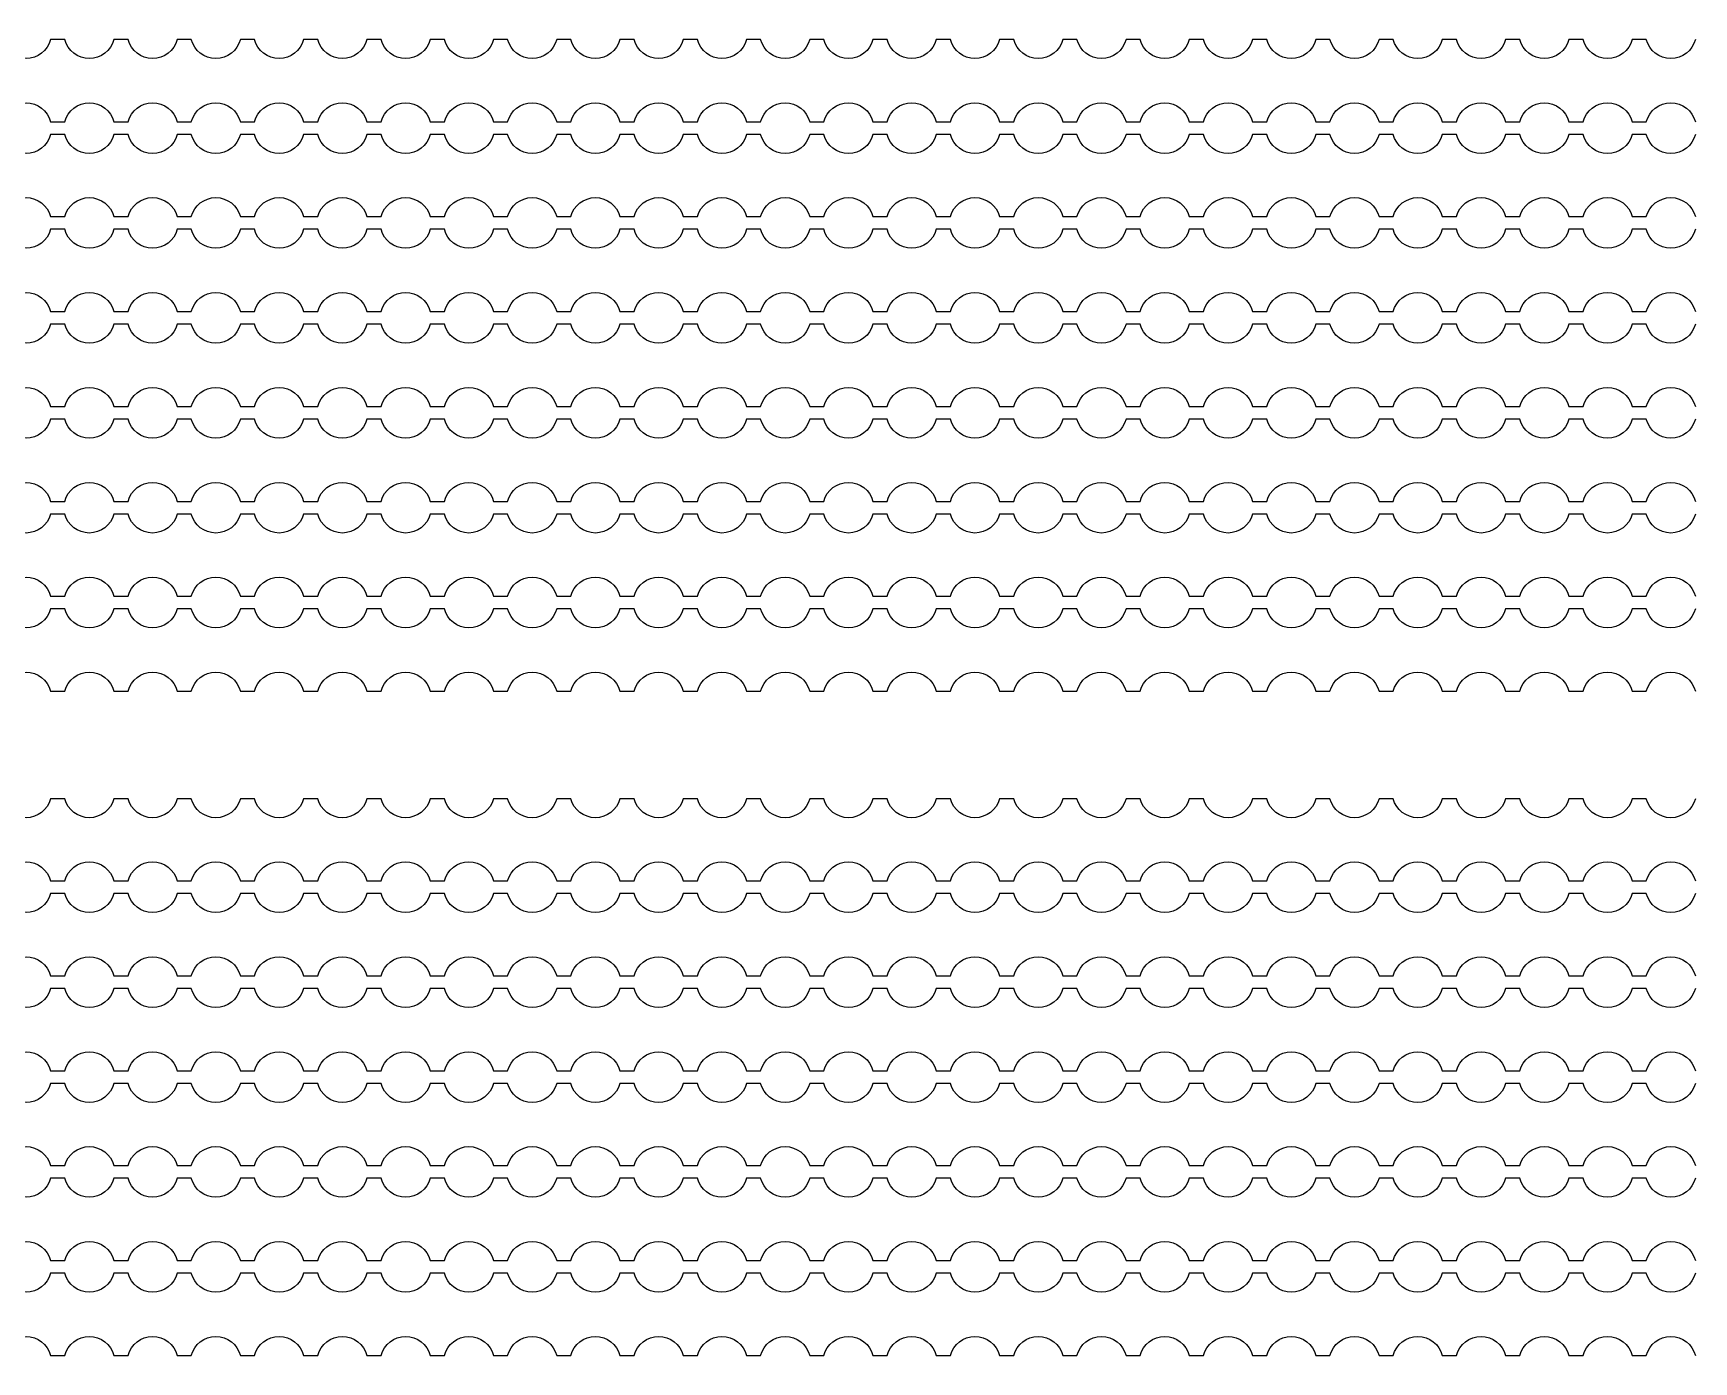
# Model space of a CAD drawing. Extents: x 4056 to 105656, y 4120 to 105720.
# Drawn here: x 68133 to 69445, y 49934 to 50984 of the extents above; entities that cross this region are included whole.
import ezdxf

# ---------------------------------------------------------------- set-up
doc = ezdxf.new("R2010")
doc.units = 13
doc.header["$MEASUREMENT"] = 0
doc.layers.add('Main Layer', color=7, linetype='Continuous', lineweight=0)

msp = doc.modelspace()

# ---------------------------------------------------------------- linework, layer by layer
for points in [[(69446.5, 50978.9, -0.774597), (69407.7, 50978.9), (69396.5, 50978.9, -0.774597), (69357.7, 50978.9), (69346.5, 50978.9, -0.774597), (69307.7, 50978.9), (69296.5, 50978.9, -0.774597), (69257.7, 50978.9), (69246.5, 50978.9, -0.774597), (69207.7, 50978.9), (69196.5, 50978.9, -0.774597), (69157.7, 50978.9), (69146.5, 50978.9, -0.774597), (69107.7, 50978.9), (69096.5, 50978.9, -0.774597), (69057.7, 50978.9), (69046.5, 50978.9, -0.774597), (69007.7, 50978.9), (68996.5, 50978.9, -0.774597), (68957.7, 50978.9), (68946.5, 50978.9, -0.774597), (68907.7, 50978.9), (68896.5, 50978.9, -0.774597), (68857.7, 50978.9), (68846.5, 50978.9, -0.774597), (68807.7, 50978.9), (68796.5, 50978.9, -0.774597), (68757.7, 50978.9), (68746.5, 50978.9, -0.774597), (68707.7, 50978.9), (68696.5, 50978.9, -0.774597), (68657.7, 50978.9), (68646.5, 50978.9, -0.774597), (68607.7, 50978.9), (68596.5, 50978.9, -0.774597), (68557.7, 50978.9), (68546.5, 50978.9, -0.774597), (68507.7, 50978.9), (68496.5, 50978.9, -0.774597), (68457.7, 50978.9), (68446.5, 50978.9, -0.774597), (68407.7, 50978.9), (68396.5, 50978.9, -0.774597), (68357.7, 50978.9), (68346.5, 50978.9, -0.774597), (68307.7, 50978.9), (68296.5, 50978.9, -0.774597), (68257.7, 50978.9), (68246.5, 50978.9, -0.774597), (68207.7, 50978.9), (68196.5, 50978.9, -0.774597), (68157.7, 50978.9), (68146.5, 50978.9, -0.774597), (68107.7, 50978.9)], [(68107.7, 50913.9, -0.774597), (68146.5, 50913.9), (68157.7, 50913.9, -0.774597), (68196.5, 50913.9), (68207.7, 50913.9, -0.774597), (68246.5, 50913.9), (68257.7, 50913.9, -0.774597), (68296.5, 50913.9), (68307.7, 50913.9, -0.774597), (68346.5, 50913.9), (68357.7, 50913.9, -0.774597), (68396.5, 50913.9), (68407.7, 50913.9, -0.774597), (68446.5, 50913.9), (68457.7, 50913.9, -0.774597), (68496.5, 50913.9), (68507.7, 50913.9, -0.774597), (68546.5, 50913.9), (68557.7, 50913.9, -0.774597), (68596.5, 50913.9), (68607.7, 50913.9, -0.774597), (68646.5, 50913.9), (68657.7, 50913.9, -0.774597), (68696.5, 50913.9), (68707.7, 50913.9, -0.774597), (68746.5, 50913.9), (68757.7, 50913.9, -0.774597), (68796.5, 50913.9), (68807.7, 50913.9, -0.774597), (68846.5, 50913.9), (68857.7, 50913.9, -0.774597), (68896.5, 50913.9), (68907.7, 50913.9, -0.774597), (68946.5, 50913.9), (68957.7, 50913.9, -0.774597), (68996.5, 50913.9), (69007.7, 50913.9, -0.774597), (69046.5, 50913.9), (69057.7, 50913.9, -0.774597), (69096.5, 50913.9), (69107.7, 50913.9, -0.774597), (69146.5, 50913.9), (69157.7, 50913.9, -0.774597), (69196.5, 50913.9), (69207.7, 50913.9, -0.774597), (69246.5, 50913.9), (69257.7, 50913.9, -0.774597), (69296.5, 50913.9), (69307.7, 50913.9, -0.774597), (69346.5, 50913.9), (69357.7, 50913.9, -0.774597), (69396.5, 50913.9), (69407.7, 50913.9, -0.774597), (69446.5, 50913.9)], [(69446.5, 50903.9, -0.774597), (69407.7, 50903.9), (69396.5, 50903.9, -0.774597), (69357.7, 50903.9), (69346.5, 50903.9, -0.774597), (69307.7, 50903.9), (69296.5, 50903.9, -0.774597), (69257.7, 50903.9), (69246.5, 50903.9, -0.774597), (69207.7, 50903.9), (69196.5, 50903.9, -0.774597), (69157.7, 50903.9), (69146.5, 50903.9, -0.774597), (69107.7, 50903.9), (69096.5, 50903.9, -0.774597), (69057.7, 50903.9), (69046.5, 50903.9, -0.774597), (69007.7, 50903.9), (68996.5, 50903.9, -0.774597), (68957.7, 50903.9), (68946.5, 50903.9, -0.774597), (68907.7, 50903.9), (68896.5, 50903.9, -0.774597), (68857.7, 50903.9), (68846.5, 50903.9, -0.774597), (68807.7, 50903.9), (68796.5, 50903.9, -0.774597), (68757.7, 50903.9), (68746.5, 50903.9, -0.774597), (68707.7, 50903.9), (68696.5, 50903.9, -0.774597), (68657.7, 50903.9), (68646.5, 50903.9, -0.774597), (68607.7, 50903.9), (68596.5, 50903.9, -0.774597), (68557.7, 50903.9), (68546.5, 50903.9, -0.774597), (68507.7, 50903.9), (68496.5, 50903.9, -0.774597), (68457.7, 50903.9), (68446.5, 50903.9, -0.774597), (68407.7, 50903.9), (68396.5, 50903.9, -0.774597), (68357.7, 50903.9), (68346.5, 50903.9, -0.774597), (68307.7, 50903.9), (68296.5, 50903.9, -0.774597), (68257.7, 50903.9), (68246.5, 50903.9, -0.774597), (68207.7, 50903.9), (68196.5, 50903.9, -0.774597), (68157.7, 50903.9), (68146.5, 50903.9, -0.774597), (68107.7, 50903.9)], [(68107.7, 50838.9, -0.774597), (68146.5, 50838.9), (68157.7, 50838.9, -0.774597), (68196.5, 50838.9), (68207.7, 50838.9, -0.774597), (68246.5, 50838.9), (68257.7, 50838.9, -0.774597), (68296.5, 50838.9), (68307.7, 50838.9, -0.774597), (68346.5, 50838.9), (68357.7, 50838.9, -0.774597), (68396.5, 50838.9), (68407.7, 50838.9, -0.774597), (68446.5, 50838.9), (68457.7, 50838.9, -0.774597), (68496.5, 50838.9), (68507.7, 50838.9, -0.774597), (68546.5, 50838.9), (68557.7, 50838.9, -0.774597), (68596.5, 50838.9), (68607.7, 50838.9, -0.774597), (68646.5, 50838.9), (68657.7, 50838.9, -0.774597), (68696.5, 50838.9), (68707.7, 50838.9, -0.774597), (68746.5, 50838.9), (68757.7, 50838.9, -0.774597), (68796.5, 50838.9), (68807.7, 50838.9, -0.774597), (68846.5, 50838.9), (68857.7, 50838.9, -0.774597), (68896.5, 50838.9), (68907.7, 50838.9, -0.774597), (68946.5, 50838.9), (68957.7, 50838.9, -0.774597), (68996.5, 50838.9), (69007.7, 50838.9, -0.774597), (69046.5, 50838.9), (69057.7, 50838.9, -0.774597), (69096.5, 50838.9), (69107.7, 50838.9, -0.774597), (69146.5, 50838.9), (69157.7, 50838.9, -0.774597), (69196.5, 50838.9), (69207.7, 50838.9, -0.774597), (69246.5, 50838.9), (69257.7, 50838.9, -0.774597), (69296.5, 50838.9), (69307.7, 50838.9, -0.774597), (69346.5, 50838.9), (69357.7, 50838.9, -0.774597), (69396.5, 50838.9), (69407.7, 50838.9, -0.774597), (69446.5, 50838.9)], [(69446.5, 50828.9, -0.774597), (69407.7, 50828.9), (69396.5, 50828.9, -0.774597), (69357.7, 50828.9), (69346.5, 50828.9, -0.774597), (69307.7, 50828.9), (69296.5, 50828.9, -0.774597), (69257.7, 50828.9), (69246.5, 50828.9, -0.774597), (69207.7, 50828.9), (69196.5, 50828.9, -0.774597), (69157.7, 50828.9), (69146.5, 50828.9, -0.774597), (69107.7, 50828.9), (69096.5, 50828.9, -0.774597), (69057.7, 50828.9), (69046.5, 50828.9, -0.774597), (69007.7, 50828.9), (68996.5, 50828.9, -0.774597), (68957.7, 50828.9), (68946.5, 50828.9, -0.774597), (68907.7, 50828.9), (68896.5, 50828.9, -0.774597), (68857.7, 50828.9), (68846.5, 50828.9, -0.774597), (68807.7, 50828.9), (68796.5, 50828.9, -0.774597), (68757.7, 50828.9), (68746.5, 50828.9, -0.774597), (68707.7, 50828.9), (68696.5, 50828.9, -0.774597), (68657.7, 50828.9), (68646.5, 50828.9, -0.774597), (68607.7, 50828.9), (68596.5, 50828.9, -0.774597), (68557.7, 50828.9), (68546.5, 50828.9, -0.774597), (68507.7, 50828.9), (68496.5, 50828.9, -0.774597), (68457.7, 50828.9), (68446.5, 50828.9, -0.774597), (68407.7, 50828.9), (68396.5, 50828.9, -0.774597), (68357.7, 50828.9), (68346.5, 50828.9, -0.774597), (68307.7, 50828.9), (68296.5, 50828.9, -0.774597), (68257.7, 50828.9), (68246.5, 50828.9, -0.774597), (68207.7, 50828.9), (68196.5, 50828.9, -0.774597), (68157.7, 50828.9), (68146.5, 50828.9, -0.774597), (68107.7, 50828.9)], [(68107.7, 50763.9, -0.774597), (68146.5, 50763.9), (68157.7, 50763.9, -0.774597), (68196.5, 50763.9), (68207.7, 50763.9, -0.774597), (68246.5, 50763.9), (68257.7, 50763.9, -0.774597), (68296.5, 50763.9), (68307.7, 50763.9, -0.774597), (68346.5, 50763.9), (68357.7, 50763.9, -0.774597), (68396.5, 50763.9), (68407.7, 50763.9, -0.774597), (68446.5, 50763.9), (68457.7, 50763.9, -0.774597), (68496.5, 50763.9), (68507.7, 50763.9, -0.774597), (68546.5, 50763.9), (68557.7, 50763.9, -0.774597), (68596.5, 50763.9), (68607.7, 50763.9, -0.774597), (68646.5, 50763.9), (68657.7, 50763.9, -0.774597), (68696.5, 50763.9), (68707.7, 50763.9, -0.774597), (68746.5, 50763.9), (68757.7, 50763.9, -0.774597), (68796.5, 50763.9), (68807.7, 50763.9, -0.774597), (68846.5, 50763.9), (68857.7, 50763.9, -0.774597), (68896.5, 50763.9), (68907.7, 50763.9, -0.774597), (68946.5, 50763.9), (68957.7, 50763.9, -0.774597), (68996.5, 50763.9), (69007.7, 50763.9, -0.774597), (69046.5, 50763.9), (69057.7, 50763.9, -0.774597), (69096.5, 50763.9), (69107.7, 50763.9, -0.774597), (69146.5, 50763.9), (69157.7, 50763.9, -0.774597), (69196.5, 50763.9), (69207.7, 50763.9, -0.774597), (69246.5, 50763.9), (69257.7, 50763.9, -0.774597), (69296.5, 50763.9), (69307.7, 50763.9, -0.774597), (69346.5, 50763.9), (69357.7, 50763.9, -0.774597), (69396.5, 50763.9), (69407.7, 50763.9, -0.774597), (69446.5, 50763.9)], [(69446.5, 50753.9, -0.774597), (69407.7, 50753.9), (69396.5, 50753.9, -0.774597), (69357.7, 50753.9), (69346.5, 50753.9, -0.774597), (69307.7, 50753.9), (69296.5, 50753.9, -0.774597), (69257.7, 50753.9), (69246.5, 50753.9, -0.774597), (69207.7, 50753.9), (69196.5, 50753.9, -0.774597), (69157.7, 50753.9), (69146.5, 50753.9, -0.774597), (69107.7, 50753.9), (69096.5, 50753.9, -0.774597), (69057.7, 50753.9), (69046.5, 50753.9, -0.774597), (69007.7, 50753.9), (68996.5, 50753.9, -0.774597), (68957.7, 50753.9), (68946.5, 50753.9, -0.774597), (68907.7, 50753.9), (68896.5, 50753.9, -0.774597), (68857.7, 50753.9), (68846.5, 50753.9, -0.774597), (68807.7, 50753.9), (68796.5, 50753.9, -0.774597), (68757.7, 50753.9), (68746.5, 50753.9, -0.774597), (68707.7, 50753.9), (68696.5, 50753.9, -0.774597), (68657.7, 50753.9), (68646.5, 50753.9, -0.774597), (68607.7, 50753.9), (68596.5, 50753.9, -0.774597), (68557.7, 50753.9), (68546.5, 50753.9, -0.774597), (68507.7, 50753.9), (68496.5, 50753.9, -0.774597), (68457.7, 50753.9), (68446.5, 50753.9, -0.774597), (68407.7, 50753.9), (68396.5, 50753.9, -0.774597), (68357.7, 50753.9), (68346.5, 50753.9, -0.774597), (68307.7, 50753.9), (68296.5, 50753.9, -0.774597), (68257.7, 50753.9), (68246.5, 50753.9, -0.774597), (68207.7, 50753.9), (68196.5, 50753.9, -0.774597), (68157.7, 50753.9), (68146.5, 50753.9, -0.774597), (68107.7, 50753.9)], [(68107.7, 50688.9, -0.774597), (68146.5, 50688.9), (68157.7, 50688.9, -0.774597), (68196.5, 50688.9), (68207.7, 50688.9, -0.774597), (68246.5, 50688.9), (68257.7, 50688.9, -0.774597), (68296.5, 50688.9), (68307.7, 50688.9, -0.774597), (68346.5, 50688.9), (68357.7, 50688.9, -0.774597), (68396.5, 50688.9), (68407.7, 50688.9, -0.774597), (68446.5, 50688.9), (68457.7, 50688.9, -0.774597), (68496.5, 50688.9), (68507.7, 50688.9, -0.774597), (68546.5, 50688.9), (68557.7, 50688.9, -0.774597), (68596.5, 50688.9), (68607.7, 50688.9, -0.774597), (68646.5, 50688.9), (68657.7, 50688.9, -0.774597), (68696.5, 50688.9), (68707.7, 50688.9, -0.774597), (68746.5, 50688.9), (68757.7, 50688.9, -0.774597), (68796.5, 50688.9), (68807.7, 50688.9, -0.774597), (68846.5, 50688.9), (68857.7, 50688.9, -0.774597), (68896.5, 50688.9), (68907.7, 50688.9, -0.774597), (68946.5, 50688.9), (68957.7, 50688.9, -0.774597), (68996.5, 50688.9), (69007.7, 50688.9, -0.774597), (69046.5, 50688.9), (69057.7, 50688.9, -0.774597), (69096.5, 50688.9), (69107.7, 50688.9, -0.774597), (69146.5, 50688.9), (69157.7, 50688.9, -0.774597), (69196.5, 50688.9), (69207.7, 50688.9, -0.774597), (69246.5, 50688.9), (69257.7, 50688.9, -0.774597), (69296.5, 50688.9), (69307.7, 50688.9, -0.774597), (69346.5, 50688.9), (69357.7, 50688.9, -0.774597), (69396.5, 50688.9), (69407.7, 50688.9, -0.774597), (69446.5, 50688.9)], [(69446.5, 50678.9, -0.774597), (69407.7, 50678.9), (69396.5, 50678.9, -0.774597), (69357.7, 50678.9), (69346.5, 50678.9, -0.774597), (69307.7, 50678.9), (69296.5, 50678.9, -0.774597), (69257.7, 50678.9), (69246.5, 50678.9, -0.774597), (69207.7, 50678.9), (69196.5, 50678.9, -0.774597), (69157.7, 50678.9), (69146.5, 50678.9, -0.774597), (69107.7, 50678.9), (69096.5, 50678.9, -0.774597), (69057.7, 50678.9), (69046.5, 50678.9, -0.774597), (69007.7, 50678.9), (68996.5, 50678.9, -0.774597), (68957.7, 50678.9), (68946.5, 50678.9, -0.774597), (68907.7, 50678.9), (68896.5, 50678.9, -0.774597), (68857.7, 50678.9), (68846.5, 50678.9, -0.774597), (68807.7, 50678.9), (68796.5, 50678.9, -0.774597), (68757.7, 50678.9), (68746.5, 50678.9, -0.774597), (68707.7, 50678.9), (68696.5, 50678.9, -0.774597), (68657.7, 50678.9), (68646.5, 50678.9, -0.774597), (68607.7, 50678.9), (68596.5, 50678.9, -0.774597), (68557.7, 50678.9), (68546.5, 50678.9, -0.774597), (68507.7, 50678.9), (68496.5, 50678.9, -0.774597), (68457.7, 50678.9), (68446.5, 50678.9, -0.774597), (68407.7, 50678.9), (68396.5, 50678.9, -0.774597), (68357.7, 50678.9), (68346.5, 50678.9, -0.774597), (68307.7, 50678.9), (68296.5, 50678.9, -0.774597), (68257.7, 50678.9), (68246.5, 50678.9, -0.774597), (68207.7, 50678.9), (68196.5, 50678.9, -0.774597), (68157.7, 50678.9), (68146.5, 50678.9, -0.774597), (68107.7, 50678.9)], [(68107.7, 50613.9, -0.774597), (68146.5, 50613.9), (68157.7, 50613.9, -0.774597), (68196.5, 50613.9), (68207.7, 50613.9, -0.774597), (68246.5, 50613.9), (68257.7, 50613.9, -0.774597), (68296.5, 50613.9), (68307.7, 50613.9, -0.774597), (68346.5, 50613.9), (68357.7, 50613.9, -0.774597), (68396.5, 50613.9), (68407.7, 50613.9, -0.774597), (68446.5, 50613.9), (68457.7, 50613.9, -0.774597), (68496.5, 50613.9), (68507.7, 50613.9, -0.774597), (68546.5, 50613.9), (68557.7, 50613.9, -0.774597), (68596.5, 50613.9), (68607.7, 50613.9, -0.774597), (68646.5, 50613.9), (68657.7, 50613.9, -0.774597), (68696.5, 50613.9), (68707.7, 50613.9, -0.774597), (68746.5, 50613.9), (68757.7, 50613.9, -0.774597), (68796.5, 50613.9), (68807.7, 50613.9, -0.774597), (68846.5, 50613.9), (68857.7, 50613.9, -0.774597), (68896.5, 50613.9), (68907.7, 50613.9, -0.774597), (68946.5, 50613.9), (68957.7, 50613.9, -0.774597), (68996.5, 50613.9), (69007.7, 50613.9, -0.774597), (69046.5, 50613.9), (69057.7, 50613.9, -0.774597), (69096.5, 50613.9), (69107.7, 50613.9, -0.774597), (69146.5, 50613.9), (69157.7, 50613.9, -0.774597), (69196.5, 50613.9), (69207.7, 50613.9, -0.774597), (69246.5, 50613.9), (69257.7, 50613.9, -0.774597), (69296.5, 50613.9), (69307.7, 50613.9, -0.774597), (69346.5, 50613.9), (69357.7, 50613.9, -0.774597), (69396.5, 50613.9), (69407.7, 50613.9, -0.774597), (69446.5, 50613.9)], [(69446.5, 50603.9, -0.774597), (69407.7, 50603.9), (69396.5, 50603.9, -0.774597), (69357.7, 50603.9), (69346.5, 50603.9, -0.774597), (69307.7, 50603.9), (69296.5, 50603.9, -0.774597), (69257.7, 50603.9), (69246.5, 50603.9, -0.774597), (69207.7, 50603.9), (69196.5, 50603.9, -0.774597), (69157.7, 50603.9), (69146.5, 50603.9, -0.774597), (69107.7, 50603.9), (69096.5, 50603.9, -0.774597), (69057.7, 50603.9), (69046.5, 50603.9, -0.774597), (69007.7, 50603.9), (68996.5, 50603.9, -0.774597), (68957.7, 50603.9), (68946.5, 50603.9, -0.774597), (68907.7, 50603.9), (68896.5, 50603.9, -0.774597), (68857.7, 50603.9), (68846.5, 50603.9, -0.774597), (68807.7, 50603.9), (68796.5, 50603.9, -0.774597), (68757.7, 50603.9), (68746.5, 50603.9, -0.774597), (68707.7, 50603.9), (68696.5, 50603.9, -0.774597), (68657.7, 50603.9), (68646.5, 50603.9, -0.774597), (68607.7, 50603.9), (68596.5, 50603.9, -0.774597), (68557.7, 50603.9), (68546.5, 50603.9, -0.774597), (68507.7, 50603.9), (68496.5, 50603.9, -0.774597), (68457.7, 50603.9), (68446.5, 50603.9, -0.774597), (68407.7, 50603.9), (68396.5, 50603.9, -0.774597), (68357.7, 50603.9), (68346.5, 50603.9, -0.774597), (68307.7, 50603.9), (68296.5, 50603.9, -0.774597), (68257.7, 50603.9), (68246.5, 50603.9, -0.774597), (68207.7, 50603.9), (68196.5, 50603.9, -0.774597), (68157.7, 50603.9), (68146.5, 50603.9, -0.774597), (68107.7, 50603.9)], [(68107.7, 50538.9, -0.774597), (68146.5, 50538.9), (68157.7, 50538.9, -0.774597), (68196.5, 50538.9), (68207.7, 50538.9, -0.774597), (68246.5, 50538.9), (68257.7, 50538.9, -0.774597), (68296.5, 50538.9), (68307.7, 50538.9, -0.774597), (68346.5, 50538.9), (68357.7, 50538.9, -0.774597), (68396.5, 50538.9), (68407.7, 50538.9, -0.774597), (68446.5, 50538.9), (68457.7, 50538.9, -0.774597), (68496.5, 50538.9), (68507.7, 50538.9, -0.774597), (68546.5, 50538.9), (68557.7, 50538.9, -0.774597), (68596.5, 50538.9), (68607.7, 50538.9, -0.774597), (68646.5, 50538.9), (68657.7, 50538.9, -0.774597), (68696.5, 50538.9), (68707.7, 50538.9, -0.774597), (68746.5, 50538.9), (68757.7, 50538.9, -0.774597), (68796.5, 50538.9), (68807.7, 50538.9, -0.774597), (68846.5, 50538.9), (68857.7, 50538.9, -0.774597), (68896.5, 50538.9), (68907.7, 50538.9, -0.774597), (68946.5, 50538.9), (68957.7, 50538.9, -0.774597), (68996.5, 50538.9), (69007.7, 50538.9, -0.774597), (69046.5, 50538.9), (69057.7, 50538.9, -0.774597), (69096.5, 50538.9), (69107.7, 50538.9, -0.774597), (69146.5, 50538.9), (69157.7, 50538.9, -0.774597), (69196.5, 50538.9), (69207.7, 50538.9, -0.774597), (69246.5, 50538.9), (69257.7, 50538.9, -0.774597), (69296.5, 50538.9), (69307.7, 50538.9, -0.774597), (69346.5, 50538.9), (69357.7, 50538.9, -0.774597), (69396.5, 50538.9), (69407.7, 50538.9, -0.774597), (69446.5, 50538.9)], [(69446.5, 50528.9, -0.774597), (69407.7, 50528.9), (69396.5, 50528.9, -0.774597), (69357.7, 50528.9), (69346.5, 50528.9, -0.774597), (69307.7, 50528.9), (69296.5, 50528.9, -0.774597), (69257.7, 50528.9), (69246.5, 50528.9, -0.774597), (69207.7, 50528.9), (69196.5, 50528.9, -0.774597), (69157.7, 50528.9), (69146.5, 50528.9, -0.774597), (69107.7, 50528.9), (69096.5, 50528.9, -0.774597), (69057.7, 50528.9), (69046.5, 50528.9, -0.774597), (69007.7, 50528.9), (68996.5, 50528.9, -0.774597), (68957.7, 50528.9), (68946.5, 50528.9, -0.774597), (68907.7, 50528.9), (68896.5, 50528.9, -0.774597), (68857.7, 50528.9), (68846.5, 50528.9, -0.774597), (68807.7, 50528.9), (68796.5, 50528.9, -0.774597), (68757.7, 50528.9), (68746.5, 50528.9, -0.774597), (68707.7, 50528.9), (68696.5, 50528.9, -0.774597), (68657.7, 50528.9), (68646.5, 50528.9, -0.774597), (68607.7, 50528.9), (68596.5, 50528.9, -0.774597), (68557.7, 50528.9), (68546.5, 50528.9, -0.774597), (68507.7, 50528.9), (68496.5, 50528.9, -0.774597), (68457.7, 50528.9), (68446.5, 50528.9, -0.774597), (68407.7, 50528.9), (68396.5, 50528.9, -0.774597), (68357.7, 50528.9), (68346.5, 50528.9, -0.774597), (68307.7, 50528.9), (68296.5, 50528.9, -0.774597), (68257.7, 50528.9), (68246.5, 50528.9, -0.774597), (68207.7, 50528.9), (68196.5, 50528.9, -0.774597), (68157.7, 50528.9), (68146.5, 50528.9, -0.774597), (68107.7, 50528.9)], [(68107.7, 50463.9, -0.774597), (68146.5, 50463.9), (68157.7, 50463.9, -0.774597), (68196.5, 50463.9), (68207.7, 50463.9, -0.774597), (68246.5, 50463.9), (68257.7, 50463.9, -0.774597), (68296.5, 50463.9), (68307.7, 50463.9, -0.774597), (68346.5, 50463.9), (68357.7, 50463.9, -0.774597), (68396.5, 50463.9), (68407.7, 50463.9, -0.774597), (68446.5, 50463.9), (68457.7, 50463.9, -0.774597), (68496.5, 50463.9), (68507.7, 50463.9, -0.774597), (68546.5, 50463.9), (68557.7, 50463.9, -0.774597), (68596.5, 50463.9), (68607.7, 50463.9, -0.774597), (68646.5, 50463.9), (68657.7, 50463.9, -0.774597), (68696.5, 50463.9), (68707.7, 50463.9, -0.774597), (68746.5, 50463.9), (68757.7, 50463.9, -0.774597), (68796.5, 50463.9), (68807.7, 50463.9, -0.774597), (68846.5, 50463.9), (68857.7, 50463.9, -0.774597), (68896.5, 50463.9), (68907.7, 50463.9, -0.774597), (68946.5, 50463.9), (68957.7, 50463.9, -0.774597), (68996.5, 50463.9), (69007.7, 50463.9, -0.774597), (69046.5, 50463.9), (69057.7, 50463.9, -0.774597), (69096.5, 50463.9), (69107.7, 50463.9, -0.774597), (69146.5, 50463.9), (69157.7, 50463.9, -0.774597), (69196.5, 50463.9), (69207.7, 50463.9, -0.774597), (69246.5, 50463.9), (69257.7, 50463.9, -0.774597), (69296.5, 50463.9), (69307.7, 50463.9, -0.774597), (69346.5, 50463.9), (69357.7, 50463.9, -0.774597), (69396.5, 50463.9), (69407.7, 50463.9, -0.774597), (69446.5, 50463.9)], [(69446.5, 50378.9, -0.774597), (69407.7, 50378.9), (69396.5, 50378.9, -0.774597), (69357.7, 50378.9), (69346.5, 50378.9, -0.774597), (69307.7, 50378.9), (69296.5, 50378.9, -0.774597), (69257.7, 50378.9), (69246.5, 50378.9, -0.774597), (69207.7, 50378.9), (69196.5, 50378.9, -0.774597), (69157.7, 50378.9), (69146.5, 50378.9, -0.774597), (69107.7, 50378.9), (69096.5, 50378.9, -0.774597), (69057.7, 50378.9), (69046.5, 50378.9, -0.774597), (69007.7, 50378.9), (68996.5, 50378.9, -0.774597), (68957.7, 50378.9), (68946.5, 50378.9, -0.774597), (68907.7, 50378.9), (68896.5, 50378.9, -0.774597), (68857.7, 50378.9), (68846.5, 50378.9, -0.774597), (68807.7, 50378.9), (68796.5, 50378.9, -0.774597), (68757.7, 50378.9), (68746.5, 50378.9, -0.774597), (68707.7, 50378.9), (68696.5, 50378.9, -0.774597), (68657.7, 50378.9), (68646.5, 50378.9, -0.774597), (68607.7, 50378.9), (68596.5, 50378.9, -0.774597), (68557.7, 50378.9), (68546.5, 50378.9, -0.774597), (68507.7, 50378.9), (68496.5, 50378.9, -0.774597), (68457.7, 50378.9), (68446.5, 50378.9, -0.774597), (68407.7, 50378.9), (68396.5, 50378.9, -0.774597), (68357.7, 50378.9), (68346.5, 50378.9, -0.774597), (68307.7, 50378.9), (68296.5, 50378.9, -0.774597), (68257.7, 50378.9), (68246.5, 50378.9, -0.774597), (68207.7, 50378.9), (68196.5, 50378.9, -0.774597), (68157.7, 50378.9), (68146.5, 50378.9, -0.774597), (68107.7, 50378.9)], [(68107.7, 50313.9, -0.774597), (68146.5, 50313.9), (68157.7, 50313.9, -0.774597), (68196.5, 50313.9), (68207.7, 50313.9, -0.774597), (68246.5, 50313.9), (68257.7, 50313.9, -0.774597), (68296.5, 50313.9), (68307.7, 50313.9, -0.774597), (68346.5, 50313.9), (68357.7, 50313.9, -0.774597), (68396.5, 50313.9), (68407.7, 50313.9, -0.774597), (68446.5, 50313.9), (68457.7, 50313.9, -0.774597), (68496.5, 50313.9), (68507.7, 50313.9, -0.774597), (68546.5, 50313.9), (68557.7, 50313.9, -0.774597), (68596.5, 50313.9), (68607.7, 50313.9, -0.774597), (68646.5, 50313.9), (68657.7, 50313.9, -0.774597), (68696.5, 50313.9), (68707.7, 50313.9, -0.774597), (68746.5, 50313.9), (68757.7, 50313.9, -0.774597), (68796.5, 50313.9), (68807.7, 50313.9, -0.774597), (68846.5, 50313.9), (68857.7, 50313.9, -0.774597), (68896.5, 50313.9), (68907.7, 50313.9, -0.774597), (68946.5, 50313.9), (68957.7, 50313.9, -0.774597), (68996.5, 50313.9), (69007.7, 50313.9, -0.774597), (69046.5, 50313.9), (69057.7, 50313.9, -0.774597), (69096.5, 50313.9), (69107.7, 50313.9, -0.774597), (69146.5, 50313.9), (69157.7, 50313.9, -0.774597), (69196.5, 50313.9), (69207.7, 50313.9, -0.774597), (69246.5, 50313.9), (69257.7, 50313.9, -0.774597), (69296.5, 50313.9), (69307.7, 50313.9, -0.774597), (69346.5, 50313.9), (69357.7, 50313.9, -0.774597), (69396.5, 50313.9), (69407.7, 50313.9, -0.774597), (69446.5, 50313.9)], [(69446.5, 50303.9, -0.774597), (69407.7, 50303.9), (69396.5, 50303.9, -0.774597), (69357.7, 50303.9), (69346.5, 50303.9, -0.774597), (69307.7, 50303.9), (69296.5, 50303.9, -0.774597), (69257.7, 50303.9), (69246.5, 50303.9, -0.774597), (69207.7, 50303.9), (69196.5, 50303.9, -0.774597), (69157.7, 50303.9), (69146.5, 50303.9, -0.774597), (69107.7, 50303.9), (69096.5, 50303.9, -0.774597), (69057.7, 50303.9), (69046.5, 50303.9, -0.774597), (69007.7, 50303.9), (68996.5, 50303.9, -0.774597), (68957.7, 50303.9), (68946.5, 50303.9, -0.774597), (68907.7, 50303.9), (68896.5, 50303.9, -0.774597), (68857.7, 50303.9), (68846.5, 50303.9, -0.774597), (68807.7, 50303.9), (68796.5, 50303.9, -0.774597), (68757.7, 50303.9), (68746.5, 50303.9, -0.774597), (68707.7, 50303.9), (68696.5, 50303.9, -0.774597), (68657.7, 50303.9), (68646.5, 50303.9, -0.774597), (68607.7, 50303.9), (68596.5, 50303.9, -0.774597), (68557.7, 50303.9), (68546.5, 50303.9, -0.774597), (68507.7, 50303.9), (68496.5, 50303.9, -0.774597), (68457.7, 50303.9), (68446.5, 50303.9, -0.774597), (68407.7, 50303.9), (68396.5, 50303.9, -0.774597), (68357.7, 50303.9), (68346.5, 50303.9, -0.774597), (68307.7, 50303.9), (68296.5, 50303.9, -0.774597), (68257.7, 50303.9), (68246.5, 50303.9, -0.774597), (68207.7, 50303.9), (68196.5, 50303.9, -0.774597), (68157.7, 50303.9), (68146.5, 50303.9, -0.774597), (68107.7, 50303.9)], [(68107.7, 50238.9, -0.774597), (68146.5, 50238.9), (68157.7, 50238.9, -0.774597), (68196.5, 50238.9), (68207.7, 50238.9, -0.774597), (68246.5, 50238.9), (68257.7, 50238.9, -0.774597), (68296.5, 50238.9), (68307.7, 50238.9, -0.774597), (68346.5, 50238.9), (68357.7, 50238.9, -0.774597), (68396.5, 50238.9), (68407.7, 50238.9, -0.774597), (68446.5, 50238.9), (68457.7, 50238.9, -0.774597), (68496.5, 50238.9), (68507.7, 50238.9, -0.774597), (68546.5, 50238.9), (68557.7, 50238.9, -0.774597), (68596.5, 50238.9), (68607.7, 50238.9, -0.774597), (68646.5, 50238.9), (68657.7, 50238.9, -0.774597), (68696.5, 50238.9), (68707.7, 50238.9, -0.774597), (68746.5, 50238.9), (68757.7, 50238.9, -0.774597), (68796.5, 50238.9), (68807.7, 50238.9, -0.774597), (68846.5, 50238.9), (68857.7, 50238.9, -0.774597), (68896.5, 50238.9), (68907.7, 50238.9, -0.774597), (68946.5, 50238.9), (68957.7, 50238.9, -0.774597), (68996.5, 50238.9), (69007.7, 50238.9, -0.774597), (69046.5, 50238.9), (69057.7, 50238.9, -0.774597), (69096.5, 50238.9), (69107.7, 50238.9, -0.774597), (69146.5, 50238.9), (69157.7, 50238.9, -0.774597), (69196.5, 50238.9), (69207.7, 50238.9, -0.774597), (69246.5, 50238.9), (69257.7, 50238.9, -0.774597), (69296.5, 50238.9), (69307.7, 50238.9, -0.774597), (69346.5, 50238.9), (69357.7, 50238.9, -0.774597), (69396.5, 50238.9), (69407.7, 50238.9, -0.774597), (69446.5, 50238.9)], [(69446.5, 50228.9, -0.774597), (69407.7, 50228.9), (69396.5, 50228.9, -0.774597), (69357.7, 50228.9), (69346.5, 50228.9, -0.774597), (69307.7, 50228.9), (69296.5, 50228.9, -0.774597), (69257.7, 50228.9), (69246.5, 50228.9, -0.774597), (69207.7, 50228.9), (69196.5, 50228.9, -0.774597), (69157.7, 50228.9), (69146.5, 50228.9, -0.774597), (69107.7, 50228.9), (69096.5, 50228.9, -0.774597), (69057.7, 50228.9), (69046.5, 50228.9, -0.774597), (69007.7, 50228.9), (68996.5, 50228.9, -0.774597), (68957.7, 50228.9), (68946.5, 50228.9, -0.774597), (68907.7, 50228.9), (68896.5, 50228.9, -0.774597), (68857.7, 50228.9), (68846.5, 50228.9, -0.774597), (68807.7, 50228.9), (68796.5, 50228.9, -0.774597), (68757.7, 50228.9), (68746.5, 50228.9, -0.774597), (68707.7, 50228.9), (68696.5, 50228.9, -0.774597), (68657.7, 50228.9), (68646.5, 50228.9, -0.774597), (68607.7, 50228.9), (68596.5, 50228.9, -0.774597), (68557.7, 50228.9), (68546.5, 50228.9, -0.774597), (68507.7, 50228.9), (68496.5, 50228.9, -0.774597), (68457.7, 50228.9), (68446.5, 50228.9, -0.774597), (68407.7, 50228.9), (68396.5, 50228.9, -0.774597), (68357.7, 50228.9), (68346.5, 50228.9, -0.774597), (68307.7, 50228.9), (68296.5, 50228.9, -0.774597), (68257.7, 50228.9), (68246.5, 50228.9, -0.774597), (68207.7, 50228.9), (68196.5, 50228.9, -0.774597), (68157.7, 50228.9), (68146.5, 50228.9, -0.774597), (68107.7, 50228.9)], [(68107.7, 50163.9, -0.774597), (68146.5, 50163.9), (68157.7, 50163.9, -0.774597), (68196.5, 50163.9), (68207.7, 50163.9, -0.774597), (68246.5, 50163.9), (68257.7, 50163.9, -0.774597), (68296.5, 50163.9), (68307.7, 50163.9, -0.774597), (68346.5, 50163.9), (68357.7, 50163.9, -0.774597), (68396.5, 50163.9), (68407.7, 50163.9, -0.774597), (68446.5, 50163.9), (68457.7, 50163.9, -0.774597), (68496.5, 50163.9), (68507.7, 50163.9, -0.774597), (68546.5, 50163.9), (68557.7, 50163.9, -0.774597), (68596.5, 50163.9), (68607.7, 50163.9, -0.774597), (68646.5, 50163.9), (68657.7, 50163.9, -0.774597), (68696.5, 50163.9), (68707.7, 50163.9, -0.774597), (68746.5, 50163.9), (68757.7, 50163.9, -0.774597), (68796.5, 50163.9), (68807.7, 50163.9, -0.774597), (68846.5, 50163.9), (68857.7, 50163.9, -0.774597), (68896.5, 50163.9), (68907.7, 50163.9, -0.774597), (68946.5, 50163.9), (68957.7, 50163.9, -0.774597), (68996.5, 50163.9), (69007.7, 50163.9, -0.774597), (69046.5, 50163.9), (69057.7, 50163.9, -0.774597), (69096.5, 50163.9), (69107.7, 50163.9, -0.774597), (69146.5, 50163.9), (69157.7, 50163.9, -0.774597), (69196.5, 50163.9), (69207.7, 50163.9, -0.774597), (69246.5, 50163.9), (69257.7, 50163.9, -0.774597), (69296.5, 50163.9), (69307.7, 50163.9, -0.774597), (69346.5, 50163.9), (69357.7, 50163.9, -0.774597), (69396.5, 50163.9), (69407.7, 50163.9, -0.774597), (69446.5, 50163.9)], [(69446.5, 50153.9, -0.774597), (69407.7, 50153.9), (69396.5, 50153.9, -0.774597), (69357.7, 50153.9), (69346.5, 50153.9, -0.774597), (69307.7, 50153.9), (69296.5, 50153.9, -0.774597), (69257.7, 50153.9), (69246.5, 50153.9, -0.774597), (69207.7, 50153.9), (69196.5, 50153.9, -0.774597), (69157.7, 50153.9), (69146.5, 50153.9, -0.774597), (69107.7, 50153.9), (69096.5, 50153.9, -0.774597), (69057.7, 50153.9), (69046.5, 50153.9, -0.774597), (69007.7, 50153.9), (68996.5, 50153.9, -0.774597), (68957.7, 50153.9), (68946.5, 50153.9, -0.774597), (68907.7, 50153.9), (68896.5, 50153.9, -0.774597), (68857.7, 50153.9), (68846.5, 50153.9, -0.774597), (68807.7, 50153.9), (68796.5, 50153.9, -0.774597), (68757.7, 50153.9), (68746.5, 50153.9, -0.774597), (68707.7, 50153.9), (68696.5, 50153.9, -0.774597), (68657.7, 50153.9), (68646.5, 50153.9, -0.774597), (68607.7, 50153.9), (68596.5, 50153.9, -0.774597), (68557.7, 50153.9), (68546.5, 50153.9, -0.774597), (68507.7, 50153.9), (68496.5, 50153.9, -0.774597), (68457.7, 50153.9), (68446.5, 50153.9, -0.774597), (68407.7, 50153.9), (68396.5, 50153.9, -0.774597), (68357.7, 50153.9), (68346.5, 50153.9, -0.774597), (68307.7, 50153.9), (68296.5, 50153.9, -0.774597), (68257.7, 50153.9), (68246.5, 50153.9, -0.774597), (68207.7, 50153.9), (68196.5, 50153.9, -0.774597), (68157.7, 50153.9), (68146.5, 50153.9, -0.774597), (68107.7, 50153.9)], [(68107.7, 50088.9, -0.774597), (68146.5, 50088.9), (68157.7, 50088.9, -0.774597), (68196.5, 50088.9), (68207.7, 50088.9, -0.774597), (68246.5, 50088.9), (68257.7, 50088.9, -0.774597), (68296.5, 50088.9), (68307.7, 50088.9, -0.774597), (68346.5, 50088.9), (68357.7, 50088.9, -0.774597), (68396.5, 50088.9), (68407.7, 50088.9, -0.774597), (68446.5, 50088.9), (68457.7, 50088.9, -0.774597), (68496.5, 50088.9), (68507.7, 50088.9, -0.774597), (68546.5, 50088.9), (68557.7, 50088.9, -0.774597), (68596.5, 50088.9), (68607.7, 50088.9, -0.774597), (68646.5, 50088.9), (68657.7, 50088.9, -0.774597), (68696.5, 50088.9), (68707.7, 50088.9, -0.774597), (68746.5, 50088.9), (68757.7, 50088.9, -0.774597), (68796.5, 50088.9), (68807.7, 50088.9, -0.774597), (68846.5, 50088.9), (68857.7, 50088.9, -0.774597), (68896.5, 50088.9), (68907.7, 50088.9, -0.774597), (68946.5, 50088.9), (68957.7, 50088.9, -0.774597), (68996.5, 50088.9), (69007.7, 50088.9, -0.774597), (69046.5, 50088.9), (69057.7, 50088.9, -0.774597), (69096.5, 50088.9), (69107.7, 50088.9, -0.774597), (69146.5, 50088.9), (69157.7, 50088.9, -0.774597), (69196.5, 50088.9), (69207.7, 50088.9, -0.774597), (69246.5, 50088.9), (69257.7, 50088.9, -0.774597), (69296.5, 50088.9), (69307.7, 50088.9, -0.774597), (69346.5, 50088.9), (69357.7, 50088.9, -0.774597), (69396.5, 50088.9), (69407.7, 50088.9, -0.774597), (69446.5, 50088.9)], [(69446.5, 50078.9, -0.774597), (69407.7, 50078.9), (69396.5, 50078.9, -0.774597), (69357.7, 50078.9), (69346.5, 50078.9, -0.774597), (69307.7, 50078.9), (69296.5, 50078.9, -0.774597), (69257.7, 50078.9), (69246.5, 50078.9, -0.774597), (69207.7, 50078.9), (69196.5, 50078.9, -0.774597), (69157.7, 50078.9), (69146.5, 50078.9, -0.774597), (69107.7, 50078.9), (69096.5, 50078.9, -0.774597), (69057.7, 50078.9), (69046.5, 50078.9, -0.774597), (69007.7, 50078.9), (68996.5, 50078.9, -0.774597), (68957.7, 50078.9), (68946.5, 50078.9, -0.774597), (68907.7, 50078.9), (68896.5, 50078.9, -0.774597), (68857.7, 50078.9), (68846.5, 50078.9, -0.774597), (68807.7, 50078.9), (68796.5, 50078.9, -0.774597), (68757.7, 50078.9), (68746.5, 50078.9, -0.774597), (68707.7, 50078.9), (68696.5, 50078.9, -0.774597), (68657.7, 50078.9), (68646.5, 50078.9, -0.774597), (68607.7, 50078.9), (68596.5, 50078.9, -0.774597), (68557.7, 50078.9), (68546.5, 50078.9, -0.774597), (68507.7, 50078.9), (68496.5, 50078.9, -0.774597), (68457.7, 50078.9), (68446.5, 50078.9, -0.774597), (68407.7, 50078.9), (68396.5, 50078.9, -0.774597), (68357.7, 50078.9), (68346.5, 50078.9, -0.774597), (68307.7, 50078.9), (68296.5, 50078.9, -0.774597), (68257.7, 50078.9), (68246.5, 50078.9, -0.774597), (68207.7, 50078.9), (68196.5, 50078.9, -0.774597), (68157.7, 50078.9), (68146.5, 50078.9, -0.774597), (68107.7, 50078.9)], [(68107.7, 50013.9, -0.774597), (68146.5, 50013.9), (68157.7, 50013.9, -0.774597), (68196.5, 50013.9), (68207.7, 50013.9, -0.774597), (68246.5, 50013.9), (68257.7, 50013.9, -0.774597), (68296.5, 50013.9), (68307.7, 50013.9, -0.774597), (68346.5, 50013.9), (68357.7, 50013.9, -0.774597), (68396.5, 50013.9), (68407.7, 50013.9, -0.774597), (68446.5, 50013.9), (68457.7, 50013.9, -0.774597), (68496.5, 50013.9), (68507.7, 50013.9, -0.774597), (68546.5, 50013.9), (68557.7, 50013.9, -0.774597), (68596.5, 50013.9), (68607.7, 50013.9, -0.774597), (68646.5, 50013.9), (68657.7, 50013.9, -0.774597), (68696.5, 50013.9), (68707.7, 50013.9, -0.774597), (68746.5, 50013.9), (68757.7, 50013.9, -0.774597), (68796.5, 50013.9), (68807.7, 50013.9, -0.774597), (68846.5, 50013.9), (68857.7, 50013.9, -0.774597), (68896.5, 50013.9), (68907.7, 50013.9, -0.774597), (68946.5, 50013.9), (68957.7, 50013.9, -0.774597), (68996.5, 50013.9), (69007.7, 50013.9, -0.774597), (69046.5, 50013.9), (69057.7, 50013.9, -0.774597), (69096.5, 50013.9), (69107.7, 50013.9, -0.774597), (69146.5, 50013.9), (69157.7, 50013.9, -0.774597), (69196.5, 50013.9), (69207.7, 50013.9, -0.774597), (69246.5, 50013.9), (69257.7, 50013.9, -0.774597), (69296.5, 50013.9), (69307.7, 50013.9, -0.774597), (69346.5, 50013.9), (69357.7, 50013.9, -0.774597), (69396.5, 50013.9), (69407.7, 50013.9, -0.774597), (69446.5, 50013.9)], [(69446.5, 50003.9, -0.774597), (69407.7, 50003.9), (69396.5, 50003.9, -0.774597), (69357.7, 50003.9), (69346.5, 50003.9, -0.774597), (69307.7, 50003.9), (69296.5, 50003.9, -0.774597), (69257.7, 50003.9), (69246.5, 50003.9, -0.774597), (69207.7, 50003.9), (69196.5, 50003.9, -0.774597), (69157.7, 50003.9), (69146.5, 50003.9, -0.774597), (69107.7, 50003.9), (69096.5, 50003.9, -0.774597), (69057.7, 50003.9), (69046.5, 50003.9, -0.774597), (69007.7, 50003.9), (68996.5, 50003.9, -0.774597), (68957.7, 50003.9), (68946.5, 50003.9, -0.774597), (68907.7, 50003.9), (68896.5, 50003.9, -0.774597), (68857.7, 50003.9), (68846.5, 50003.9, -0.774597), (68807.7, 50003.9), (68796.5, 50003.9, -0.774597), (68757.7, 50003.9), (68746.5, 50003.9, -0.774597), (68707.7, 50003.9), (68696.5, 50003.9, -0.774597), (68657.7, 50003.9), (68646.5, 50003.9, -0.774597), (68607.7, 50003.9), (68596.5, 50003.9, -0.774597), (68557.7, 50003.9), (68546.5, 50003.9, -0.774597), (68507.7, 50003.9), (68496.5, 50003.9, -0.774597), (68457.7, 50003.9), (68446.5, 50003.9, -0.774597), (68407.7, 50003.9), (68396.5, 50003.9, -0.774597), (68357.7, 50003.9), (68346.5, 50003.9, -0.774597), (68307.7, 50003.9), (68296.5, 50003.9, -0.774597), (68257.7, 50003.9), (68246.5, 50003.9, -0.774597), (68207.7, 50003.9), (68196.5, 50003.9, -0.774597), (68157.7, 50003.9), (68146.5, 50003.9, -0.774597), (68107.7, 50003.9)], [(68107.7, 49938.9, -0.774597), (68146.5, 49938.9), (68157.7, 49938.9, -0.774597), (68196.5, 49938.9), (68207.7, 49938.9, -0.774597), (68246.5, 49938.9), (68257.7, 49938.9, -0.774597), (68296.5, 49938.9), (68307.7, 49938.9, -0.774597), (68346.5, 49938.9), (68357.7, 49938.9, -0.774597), (68396.5, 49938.9), (68407.7, 49938.9, -0.774597), (68446.5, 49938.9), (68457.7, 49938.9, -0.774597), (68496.5, 49938.9), (68507.7, 49938.9, -0.774597), (68546.5, 49938.9), (68557.7, 49938.9, -0.774597), (68596.5, 49938.9), (68607.7, 49938.9, -0.774597), (68646.5, 49938.9), (68657.7, 49938.9, -0.774597), (68696.5, 49938.9), (68707.7, 49938.9, -0.774597), (68746.5, 49938.9), (68757.7, 49938.9, -0.774597), (68796.5, 49938.9), (68807.7, 49938.9, -0.774597), (68846.5, 49938.9), (68857.7, 49938.9, -0.774597), (68896.5, 49938.9), (68907.7, 49938.9, -0.774597), (68946.5, 49938.9), (68957.7, 49938.9, -0.774597), (68996.5, 49938.9), (69007.7, 49938.9, -0.774597), (69046.5, 49938.9), (69057.7, 49938.9, -0.774597), (69096.5, 49938.9), (69107.7, 49938.9, -0.774597), (69146.5, 49938.9), (69157.7, 49938.9, -0.774597), (69196.5, 49938.9), (69207.7, 49938.9, -0.774597), (69246.5, 49938.9), (69257.7, 49938.9, -0.774597), (69296.5, 49938.9), (69307.7, 49938.9, -0.774597), (69346.5, 49938.9), (69357.7, 49938.9, -0.774597), (69396.5, 49938.9), (69407.7, 49938.9, -0.774597), (69446.5, 49938.9)]]:
    msp.add_lwpolyline(points, format="xyb")
at = {"layer": 'Main Layer'}
msp.add_circle((54856, 54920.5), 50800, dxfattribs=at)

doc.saveas('drawing.dxf')
